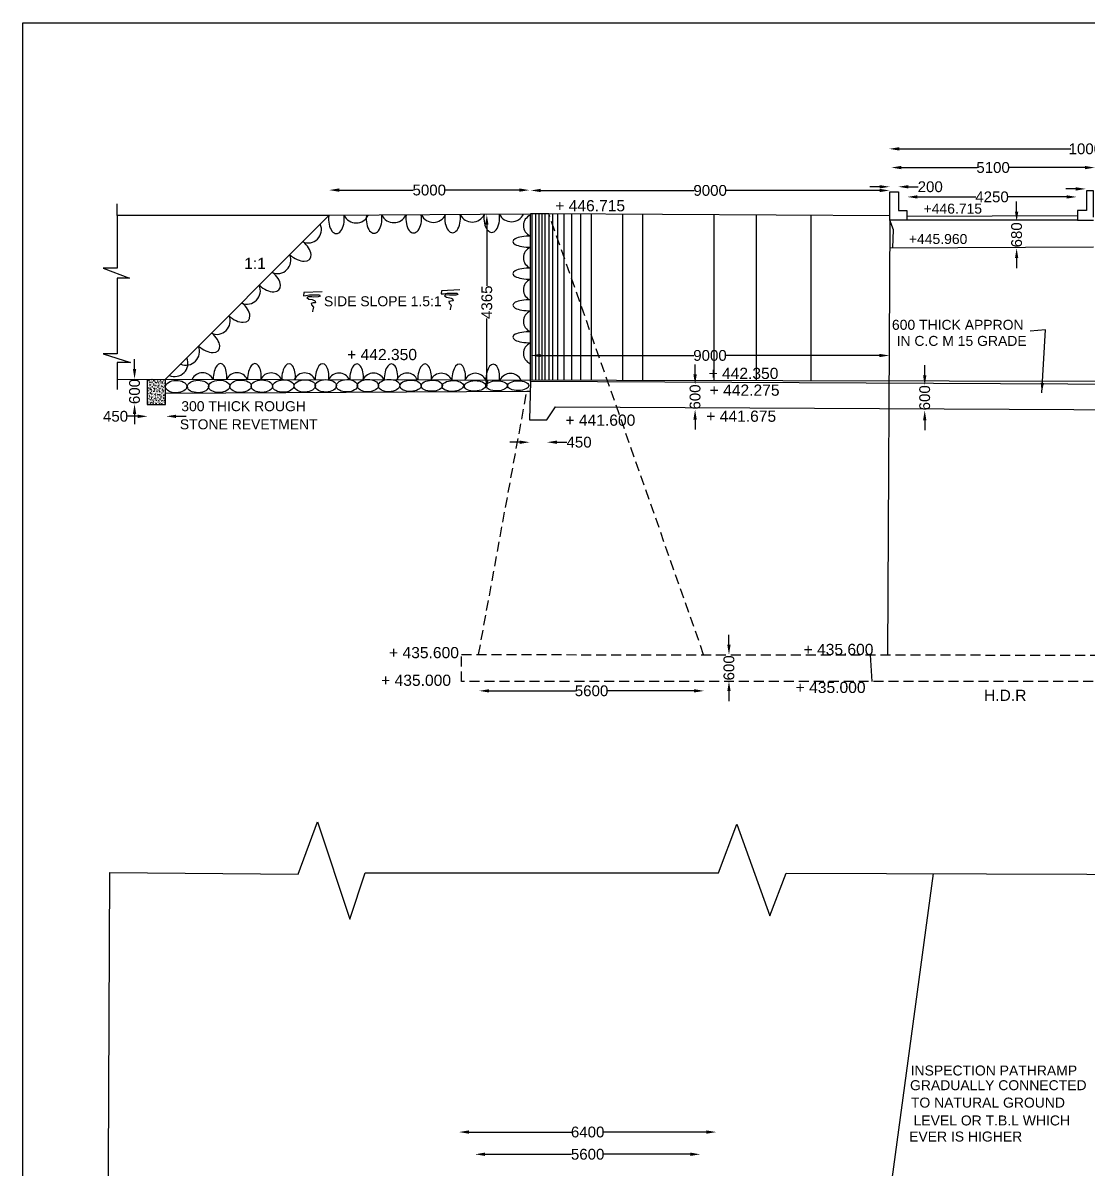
# Model space of a CAD drawing. Header units: millimetres. Extents: x 1761 to 117787, y 1869 to 85529.
# Drawn here: x 1761 to 28456, y 56816 to 85529 of the extents above; entities that cross this region are included whole.
import ezdxf

# ---------------------------------------------------------------- set-up
doc = ezdxf.new("R2010")
doc.units = ezdxf.units.MM
doc.header["$MEASUREMENT"] = 0
doc.linetypes.add('DASHED', pattern=[0.75, 0.5, -0.25])
for name, color, linetype in [('DIM', 7, 'Continuous'), ('DWG', 7, 'Continuous'), ('TXT', 7, 'Continuous')]:
    doc.layers.add(name, color=color, linetype=linetype)
doc.styles.get("Standard").update_dxf_attribs({"font": 'arial.ttf'})
doc.dimstyles.new('Civil', dxfattribs={"dimtxt": 270, "dimasz": 250, "dimexe": 0.1, "dimexo": 0.0625, "dimgap": 0.09, "dimtad": 0, "dimdec": 0, "dimzin": 12, "dimdsep": 46, "dimtxsty": 'Standard', "dimcen": 0.1, "dimse1": 1, "dimse2": 1, "dimadec": 0, "dimazin": 2, "dimtfac": 1, "dimtdec": 0, "dimtofl": 0, "dimtmove": 0, "dimatfit": 3, "dimfxl": 1, "dimfrac": 1, "dimtolj": 1, "dimtzin": 0, "dimarcsym": 0})

# ---------------------------------------------------------------- blocks, each defined once
blk = doc.blocks.new('*D2')
at = {"layer": 'Defpoints', "color": 0, "transparency": 16777216}
for p in [(9437, 81331), (14452, 81341), (14452, 81331)]:
    blk.add_point(p, dxfattribs=at)
at = {"layer": 'DIM', "color": 0, "lineweight": -2, "transparency": 16777216}
for p, q in [((9687, 81341), (11542, 81341)), ((14202, 81341), (12348, 81341))]:
    blk.add_line(p, q, dxfattribs=at)
at = {"layer": 'DIM', "color": 0, "transparency": 16777216}
for points in [[(9687, 81383), (9687, 81300), (9437, 81341)], [(14202, 81383), (14202, 81300), (14452, 81341)]]:
    blk.add_solid(points, dxfattribs=at)
at = {"layer": 'DIM', "color": 0, "transparency": 16777216, "insert": (11945, 81341), "char_height": 270, "attachment_point": 5}
blk.add_mtext('\\A1;5000', dxfattribs=at)
blk = doc.blocks.new('*D3')
at = {"layer": 'Defpoints', "color": 0, "transparency": 16777216}
for p in [(14489, 81320), (23479, 81332), (23479, 81320)]:
    blk.add_point(p, dxfattribs=at)
at = {"layer": 'DIM', "color": 0, "lineweight": -2, "transparency": 16777216}
for p, q in [((14739, 81332), (18581, 81332)), ((23229, 81332), (19387, 81332))]:
    blk.add_line(p, q, dxfattribs=at)
at = {"layer": 'DIM', "color": 0, "transparency": 16777216}
for points in [[(14739, 81374), (14739, 81291), (14489, 81332)], [(23229, 81374), (23229, 81291), (23479, 81332)]]:
    blk.add_solid(points, dxfattribs=at)
at = {"layer": 'DIM', "color": 0, "transparency": 16777216, "insert": (18984, 81332), "char_height": 270, "attachment_point": 5}
blk.add_mtext('\\A1;9000', dxfattribs=at)
blk = doc.blocks.new('*D4')
at = {"layer": 'Defpoints', "color": 0, "transparency": 16777216}
for p in [(23927, 81117), (28170, 81170), (28170, 81117)]:
    blk.add_point(p, dxfattribs=at)
at = {"layer": 'DIM', "color": 0, "lineweight": -2, "transparency": 16777216}
for p, q in [((24177, 81170), (25640, 81170)), ((27920, 81170), (26457, 81170))]:
    blk.add_line(p, q, dxfattribs=at)
at = {"layer": 'DIM', "color": 0, "transparency": 16777216}
for points in [[(24177, 81212), (24177, 81129), (23927, 81170)], [(27920, 81212), (27920, 81129), (28170, 81170)]]:
    blk.add_solid(points, dxfattribs=at)
at = {"layer": 'DIM', "color": 0, "transparency": 16777216, "insert": (26049, 81170), "char_height": 270, "attachment_point": 5}
blk.add_mtext('\\A1;4250', dxfattribs=at)
blk = doc.blocks.new('*D5')
at = {"layer": 'Defpoints', "color": 0, "transparency": 16777216}
for p in [(23485, 81304), (23699, 81424), (23699, 81304)]:
    blk.add_point(p, dxfattribs=at)
at = {"layer": 'DIM', "color": 0, "lineweight": -2, "transparency": 16777216}
for p, q in [((23235, 81424), (22985, 81424)), ((23949, 81424), (24199, 81424))]:
    blk.add_line(p, q, dxfattribs=at)
at = {"layer": 'DIM', "color": 0, "transparency": 16777216}
for points in [[(23235, 81466), (23235, 81383), (23485, 81424)], [(23949, 81466), (23949, 81383), (23699, 81424)]]:
    blk.add_solid(points, dxfattribs=at)
at = {"layer": 'DIM', "color": 0, "transparency": 16777216, "insert": (24500, 81424), "char_height": 270, "attachment_point": 5}
blk.add_mtext('\\A1;200', dxfattribs=at)
blk = doc.blocks.new('*D6')
at = {"layer": 'Defpoints', "color": 0, "transparency": 16777216}
for p in [(28398, 81291), (28625, 81371), (28625, 81291)]:
    blk.add_point(p, dxfattribs=at)
at = {"layer": 'DIM', "color": 0, "lineweight": -2, "transparency": 16777216}
for p, q in [((28148, 81371), (27898, 81371)), ((28875, 81371), (29125, 81371))]:
    blk.add_line(p, q, dxfattribs=at)
at = {"layer": 'DIM', "color": 0, "transparency": 16777216}
for points in [[(28148, 81413), (28148, 81329), (28398, 81371)], [(28875, 81413), (28875, 81329), (28625, 81371)]]:
    blk.add_solid(points, dxfattribs=at)
at = {"layer": 'DIM', "color": 0, "transparency": 16777216, "insert": (29426, 81371), "char_height": 270, "attachment_point": 5}
blk.add_mtext('\\A1;200', dxfattribs=at)
blk = doc.blocks.new('*D7')
at = {"layer": 'Defpoints', "color": 0, "transparency": 16777216}
for p in [(23525, 81852), (28625, 81906), (28625, 81852)]:
    blk.add_point(p, dxfattribs=at)
at = {"layer": 'DIM', "color": 0, "lineweight": -2, "transparency": 16777216}
for p, q in [((23775, 81906), (25673, 81906)), ((28375, 81906), (26478, 81906))]:
    blk.add_line(p, q, dxfattribs=at)
at = {"layer": 'DIM', "color": 0, "transparency": 16777216}
for points in [[(23775, 81947), (23775, 81864), (23525, 81906)], [(28375, 81947), (28375, 81864), (28625, 81906)]]:
    blk.add_solid(points, dxfattribs=at)
at = {"layer": 'DIM', "color": 0, "transparency": 16777216, "insert": (26075, 81906), "char_height": 270, "attachment_point": 5}
blk.add_mtext('\\A1;5100', dxfattribs=at)
blk = doc.blocks.new('*D8')
at = {"layer": 'Defpoints', "color": 0, "transparency": 16777216}
for p in [(23472, 82415), (33511, 82415), (33511, 82374)]:
    blk.add_point(p, dxfattribs=at)
at = {"layer": 'DIM', "color": 0, "lineweight": -2, "transparency": 16777216}
for p, q in [((23722, 82374), (28022, 82374)), ((33261, 82374), (28961, 82374))]:
    blk.add_line(p, q, dxfattribs=at)
at = {"layer": 'DIM', "color": 0, "transparency": 16777216}
for points in [[(23722, 82416), (23722, 82333), (23472, 82374)], [(33261, 82416), (33261, 82333), (33511, 82374)]]:
    blk.add_solid(points, dxfattribs=at)
at = {"layer": 'DIM', "color": 0, "transparency": 16777216, "insert": (28492, 82374), "char_height": 270, "attachment_point": 5}
blk.add_mtext('\\A1;10001', dxfattribs=at)
blk = doc.blocks.new('*D9')
at = {"layer": 'Defpoints', "color": 0, "transparency": 16777216}
for p in [(26665, 80553), (26757, 80553), (26757, 79888)]:
    blk.add_point(p, dxfattribs=at)
at = {"layer": 'DIM', "color": 0, "lineweight": -2, "transparency": 16777216}
for p, q in [((26665, 80803), (26665, 81053)), ((26665, 79638), (26665, 79388))]:
    blk.add_line(p, q, dxfattribs=at)
at = {"layer": 'DIM', "color": 0, "transparency": 16777216}
for points in [[(26624, 80803), (26707, 80803), (26665, 80553)], [(26624, 79638), (26707, 79638), (26665, 79888)]]:
    blk.add_solid(points, dxfattribs=at)
at = {"layer": 'DIM', "color": 0, "transparency": 16777216, "insert": (26665, 80220), "char_height": 270, "attachment_point": 5, "rotation": 90}
blk.add_mtext('\\A1;680', dxfattribs=at)
blk = doc.blocks.new('*D54')
at = {"layer": 'Defpoints', "color": 0, "transparency": 16777216}
for p in [(14483, 77178), (23478, 77198), (23478, 77178)]:
    blk.add_point(p, dxfattribs=at)
at = {"layer": 'DIM', "color": 0, "lineweight": -2, "transparency": 16777216}
for p, q in [((14733, 77198), (18578, 77198)), ((23228, 77198), (19383, 77198))]:
    blk.add_line(p, q, dxfattribs=at)
at = {"layer": 'DIM', "color": 0, "transparency": 16777216}
for points in [[(14733, 77239), (14733, 77156), (14483, 77198)], [(23228, 77239), (23228, 77156), (23478, 77198)]]:
    blk.add_solid(points, dxfattribs=at)
at = {"layer": 'DIM', "color": 0, "transparency": 16777216, "insert": (18980, 77198), "char_height": 270, "attachment_point": 5}
blk.add_mtext('\\A1;9000', dxfattribs=at)
blk = doc.blocks.new('*D55')
at = {"layer": 'Defpoints', "color": 0, "transparency": 16777216}
for p in [(18607, 76472), (18705, 76472), (18705, 75844)]:
    blk.add_point(p, dxfattribs=at)
at = {"layer": 'DIM', "color": 0, "lineweight": -2, "transparency": 16777216}
for p, q in [((18607, 76722), (18607, 76972)), ((18607, 75594), (18607, 75344))]:
    blk.add_line(p, q, dxfattribs=at)
at = {"layer": 'DIM', "color": 0, "transparency": 16777216}
for points in [[(18565, 76722), (18649, 76722), (18607, 76472)], [(18565, 75594), (18649, 75594), (18607, 75844)]]:
    blk.add_solid(points, dxfattribs=at)
at = {"layer": 'DIM', "color": 0, "transparency": 16777216, "insert": (18607, 76158), "char_height": 270, "attachment_point": 5, "rotation": 90}
blk.add_mtext('\\A1;600', dxfattribs=at)
blk = doc.blocks.new('*D56')
at = {"layer": 'Defpoints', "color": 0, "transparency": 16777216}
for p in [(24362, 76452), (24440, 76452), (24440, 75824)]:
    blk.add_point(p, dxfattribs=at)
at = {"layer": 'DIM', "color": 0, "lineweight": -2, "transparency": 16777216}
for p, q in [((24362, 76702), (24362, 76952)), ((24362, 75574), (24362, 75324))]:
    blk.add_line(p, q, dxfattribs=at)
at = {"layer": 'DIM', "color": 0, "transparency": 16777216}
for points in [[(24320, 76702), (24403, 76702), (24362, 76452)], [(24320, 75574), (24403, 75574), (24362, 75824)]]:
    blk.add_solid(points, dxfattribs=at)
at = {"layer": 'DIM', "color": 0, "transparency": 16777216, "insert": (24362, 76138), "char_height": 270, "attachment_point": 5, "rotation": 90}
blk.add_mtext('\\A1;600', dxfattribs=at)
blk = doc.blocks.new('*D57')
at = {"layer": 'Defpoints', "color": 0, "transparency": 16777216}
for p in [(14463, 75358), (14895, 75358), (14895, 75025)]:
    blk.add_point(p, dxfattribs=at)
at = {"layer": 'DIM', "color": 0, "lineweight": -2, "transparency": 16777216}
for p, q in [((14213, 75025), (13963, 75025)), ((15145, 75025), (15395, 75025))]:
    blk.add_line(p, q, dxfattribs=at)
at = {"layer": 'DIM', "color": 0, "transparency": 16777216}
for points in [[(14213, 75067), (14213, 74983), (14463, 75025)], [(15145, 75067), (15145, 74983), (14895, 75025)]]:
    blk.add_solid(points, dxfattribs=at)
at = {"layer": 'DIM', "color": 0, "transparency": 16777216, "insert": (15699, 75025), "char_height": 270, "attachment_point": 5}
blk.add_mtext('\\A1;450', dxfattribs=at)
blk = doc.blocks.new('*D58')
at = {"layer": 'Defpoints', "color": 0, "transparency": 16777216}
for p in [(13388, 80724), (13568, 80724), (13568, 76340)]:
    blk.add_point(p, dxfattribs=at)
at = {"layer": 'DIM', "color": 0, "lineweight": -2, "transparency": 16777216}
for p, q in [((13388, 80474), (13388, 78942)), ((13388, 76590), (13388, 78122))]:
    blk.add_line(p, q, dxfattribs=at)
at = {"layer": 'DIM', "color": 0, "transparency": 16777216}
for points in [[(13346, 80474), (13430, 80474), (13388, 80724)], [(13346, 76590), (13430, 76590), (13388, 76340)]]:
    blk.add_solid(points, dxfattribs=at)
at = {"layer": 'DIM', "color": 0, "transparency": 16777216, "insert": (13388, 78532), "char_height": 270, "attachment_point": 5, "rotation": 90}
blk.add_mtext('\\A1;4365', dxfattribs=at)
blk = doc.blocks.new('*D59')
at = {"layer": 'Defpoints', "color": 0, "transparency": 16777216}
for p in [(4886, 75772), (4886, 75674), (5351, 75772)]:
    blk.add_point(p, dxfattribs=at)
at = {"layer": 'DIM', "color": 0, "lineweight": -2, "transparency": 16777216}
for p, q in [((4636, 75674), (4386, 75674)), ((5601, 75674), (5851, 75674))]:
    blk.add_line(p, q, dxfattribs=at)
at = {"layer": 'DIM', "color": 0, "transparency": 16777216}
for points in [[(4636, 75715), (4636, 75632), (4886, 75674)], [(5601, 75715), (5601, 75632), (5351, 75674)]]:
    blk.add_solid(points, dxfattribs=at)
at = {"layer": 'DIM', "color": 0, "transparency": 16777216, "insert": (4083, 75674), "char_height": 270, "attachment_point": 5}
blk.add_mtext('\\A1;450', dxfattribs=at)
blk = doc.blocks.new('*D60')
at = {"layer": 'Defpoints', "color": 0, "transparency": 16777216}
for p in [(4546, 76609), (4559, 76609), (4546, 75981)]:
    blk.add_point(p, dxfattribs=at)
at = {"layer": 'DIM', "color": 0, "lineweight": -2, "transparency": 16777216}
for p, q in [((4559, 76859), (4559, 77109)), ((4559, 75731), (4559, 75481))]:
    blk.add_line(p, q, dxfattribs=at)
at = {"layer": 'DIM', "color": 0, "transparency": 16777216}
for points in [[(4518, 76859), (4601, 76859), (4559, 76609)], [(4518, 75731), (4601, 75731), (4559, 75981)]]:
    blk.add_solid(points, dxfattribs=at)
at = {"layer": 'DIM', "color": 0, "transparency": 16777216, "insert": (4559, 76295), "char_height": 270, "attachment_point": 5, "rotation": 90}
blk.add_mtext('\\A1;600', dxfattribs=at)
blk = doc.blocks.new('*D61')
at = {"layer": 'Defpoints', "color": 0, "transparency": 16777216}
for p in [(13193, 68832), (18831, 68832), (18831, 68796)]:
    blk.add_point(p, dxfattribs=at)
at = {"layer": 'DIM', "color": 0, "lineweight": -2, "transparency": 16777216}
for p, q in [((13443, 68796), (15609, 68796)), ((18581, 68796), (16415, 68796))]:
    blk.add_line(p, q, dxfattribs=at)
at = {"layer": 'DIM', "color": 0, "transparency": 16777216}
for points in [[(13443, 68838), (13443, 68755), (13193, 68796)], [(18581, 68838), (18581, 68755), (18831, 68796)]]:
    blk.add_solid(points, dxfattribs=at)
at = {"layer": 'DIM', "color": 0, "transparency": 16777216, "insert": (16012, 68796), "char_height": 270, "attachment_point": 5}
blk.add_mtext('\\A1;5600', dxfattribs=at)
blk = doc.blocks.new('*D62')
at = {"layer": 'Defpoints', "color": 0, "transparency": 16777216}
for p in [(19315, 69702), (19456, 69702), (19315, 69042)]:
    blk.add_point(p, dxfattribs=at)
at = {"layer": 'DIM', "color": 0, "lineweight": -2, "transparency": 16777216}
for p, q in [((19456, 69952), (19456, 70202)), ((19456, 68792), (19456, 68542))]:
    blk.add_line(p, q, dxfattribs=at)
at = {"layer": 'DIM', "color": 0, "transparency": 16777216}
for points in [[(19414, 69952), (19497, 69952), (19456, 69702)], [(19414, 68792), (19497, 68792), (19456, 69042)]]:
    blk.add_solid(points, dxfattribs=at)
at = {"layer": 'DIM', "color": 0, "transparency": 16777216, "insert": (19456, 69372), "char_height": 270, "attachment_point": 5, "rotation": 90}
blk.add_mtext('\\A1;600', dxfattribs=at)
blk = doc.blocks.new('*D117')
at = {"layer": 'Defpoints', "color": 0, "transparency": 16777216}
for p in [(12691, 57731), (19138, 57743), (19138, 57731)]:
    blk.add_point(p, dxfattribs=at)
at = {"layer": 'DIM', "color": 0, "lineweight": -2, "transparency": 16777216}
for p, q in [((12941, 57743), (15511, 57743)), ((18888, 57743), (16318, 57743))]:
    blk.add_line(p, q, dxfattribs=at)
at = {"layer": 'DIM', "color": 0, "transparency": 16777216}
for points in [[(12941, 57785), (12941, 57702), (12691, 57743)], [(18888, 57785), (18888, 57702), (19138, 57743)]]:
    blk.add_solid(points, dxfattribs=at)
at = {"layer": 'DIM', "color": 0, "transparency": 16777216, "insert": (15914, 57743), "char_height": 270, "attachment_point": 5}
blk.add_mtext('\\A1;6400', dxfattribs=at)
blk = doc.blocks.new('*D118')
at = {"layer": 'Defpoints', "color": 0, "transparency": 16777216}
for p in [(13091, 57271), (18738, 57271), (18738, 57186)]:
    blk.add_point(p, dxfattribs=at)
at = {"layer": 'DIM', "color": 0, "lineweight": -2, "transparency": 16777216}
for p, q in [((13341, 57186), (15512, 57186)), ((18488, 57186), (16317, 57186))]:
    blk.add_line(p, q, dxfattribs=at)
at = {"layer": 'DIM', "color": 0, "transparency": 16777216}
for points in [[(13341, 57228), (13341, 57145), (13091, 57186)], [(18488, 57228), (18488, 57145), (18738, 57186)]]:
    blk.add_solid(points, dxfattribs=at)
at = {"layer": 'DIM', "color": 0, "transparency": 16777216, "insert": (15914, 57186), "char_height": 270, "attachment_point": 5}
blk.add_mtext('\\A1;5600', dxfattribs=at)

msp = doc.modelspace()

# ---------------------------------------------------------------- hatches: boundary and pattern name
at = {"layer": 'DWG'}
h = msp.add_hatch(dxfattribs=at)
h.set_pattern_fill('AR-CONC', color=256, scale=10)
h.set_pattern_definition([(50, (0, 0), (71.72602, -6.275213), [7.5, -82.5]), (355, (0, 0), (-13.87513, 75.21921), [6, -66]), (100.45144, (5.98, -0.52), (57.850885, 68.944), [6.37402, -70.11421]), (46.1842, (0, 20), (106.72413, -16.55193), [11.25, -123.75]), (96.63564, (8.89, 18.62), (93.4662, 97.41186), [9.56103, -105.17138]), (351.18416, (0, 20), (93.4662, 97.41186), [9, -99]), (21, (10, 15), (59.690705, -40.26189), [7.5, -82.5]), (326, (10, 15), (24.33153, 72.515005), [6, -66]), (71.45144, (14.974, 11.645), (84.02224, 32.253115), [6.37402, -70.11421]), (37.5, (0, 0), (1.2159855, 33.289385), [0, -65.2, 0, -67, 0, -66.25]), (7.5, (0, 0), (26.306954, 39.441171), [0, -38.2, 0, -63.7, 0, -25.25]), (327.5, (-22.3, 0), (53.382244, -2.255487), [0, -25, 0, -78, 0, -103.5]), (317.5, (-32.3, 0), (58.318617, 10.010498), [0, -32.5, 0, -51.8, 0, -73.5])])
h.paths.add_polyline_path([(5335.3, 76602.6), (4878.7, 76603.6), (4878.7, 75967), (5335.3, 75967)])

# ---------------------------------------------------------------- linework, layer by layer
msp.add_lwpolyline([(117771.1, 1869.6), (1761.4, 1869.6), (1761.4, 85529.2), (117771.1, 85529.2)], close=True)
for points in [[(28187.2, 80584.6), (23490.1, 80584.6), (23490.1, 81299.8), (23705.3, 81299.8), (23705.3, 80829.2), (23915.3, 80829.2), (23915.3, 80584.6)], [(28594.9, 80660.2), (28594.9, 81321.7), (28414.2, 81321.7), (28414.2, 80828.4), (28187.2, 80828.4), (28187.2, 80584.6), (28594.5, 80590.2)], [(14482, 76547.1), (14458.2, 75587.7), (14890.8, 75587.7), (15104.8, 75915.4), (32971.9, 75823.1), (32997.8, 76450.6), (14482, 76547.1), (14482, 80739.5), (9431.1, 80701.5), (4126.3, 80701.5), (4126.3, 81000.4)], [(4126.3, 80701.5), (4126.3, 79385.6), (3774.4, 79385.6), (4430.6, 79138.6), (4121.5, 79138.6), (4121.5, 77241.6), (3770, 77241.6), (4454.7, 77023.2), (4121.8, 77023.2), (4121.8, 76344)], [(5335.3, 76602.6), (9431.1, 80701.5)], [(23490.1, 80698.1), (14944.5, 80742.5), (14482, 80742.5)], [(14524.7, 76583), (14524.7, 80742.5)], [(14617.5, 76582.8), (14617.5, 80742.5)], [(14702.6, 76582.6), (14702.6, 80742.5)], [(14776, 76582.4), (14776, 80742.5)], [(14853.3, 76582.3), (14853.3, 80742.5)], [(14950, 76582.1), (14950, 80742.5)], [(15041.6, 76581.9), (15041.6, 80742)], [(15165.3, 76581.6), (15165.3, 80741.4)], [(15327.6, 76581.3), (15327.6, 80740.6)], [(15517, 76580.9), (15517, 80739.6)], [(15741.2, 76580.4), (15741.2, 80738.4)], [(16011.8, 76579.8), (16011.8, 80737)], [(16792.6, 76578.1), (16792.6, 80732.9)], [(17295.1, 76577.1), (17295.1, 80730.3)], [(19083.9, 76573.2), (19083.9, 80721)], [(20143.1, 76571), (20143.1, 80715.5)], [(21514.5, 76568), (21514.5, 80708.4)], [(28187.2, 80697.4), (23915.3, 80681.1)], [(23490.1, 80584.6), (23426.1, 69696.6)], [(23561.2, 79894.7), (23582.9, 80344.7), (23490.1, 80584.6)], [(23486, 79894.3), (28591, 79921.6)], [(9258.3, 78795.7), (8800.4, 78773.1), (8795.9, 78696.1), (8854.8, 78700.6), (8941, 78714.2), (9004.4, 78714.2), (9122.3, 78714.2), (9176.7, 78714.2), (9190.3, 78714.2), (9208.5, 78682.5), (9158.6, 78664.4), (9054.3, 78659.9), (9004.4, 78664.4), (8909.2, 78668.9), (8873, 78650.8), (8922.8, 78610.1), (9009, 78596.5), (9040.7, 78587.4), (9077, 78573.8), (9095.1, 78519.5), (9031.7, 78515), (8986.3, 78501.4), (8995.4, 78465.2), (9040.7, 78410.8), (9022.6, 78311.2), (9018.1, 78293.1)], [(12708.5, 78841), (12250.6, 78818.4), (12246, 78741.4), (12305, 78745.9), (12391.1, 78759.5), (12454.6, 78759.5), (12572.5, 78759.5), (12626.9, 78759.5), (12640.5, 78759.5), (12658.6, 78727.8), (12608.7, 78709.7), (12504.5, 78705.2), (12454.6, 78709.7), (12359.4, 78714.2), (12323.1, 78696.1), (12373, 78655.3), (12459.1, 78641.8), (12490.9, 78632.7), (12527.1, 78619.1), (12545.3, 78564.8), (12481.8, 78560.3), (12436.5, 78546.7), (12445.5, 78510.4), (12490.9, 78456.1), (12472.7, 78356.5), (12468.2, 78338.4)], [(4121.8, 76605.2), (24973.7, 76560.6), (37185.9, 76535), (45901.6, 76430.9), (53242.7, 76430.9), (65043.4, 76332.5), (69982.7, 76332.5), (71062.9, 74561.6), (82272.4, 74484.8), (84585.5, 74484.8), (84515.9, 69361)], [(4878.7, 76603.6), (4878.7, 75967), (5335.3, 75967), (5335.3, 76602.6)], [(5335.3, 76257), (14389, 76301.4), (14475.8, 76300)], [(22992.1, 69696.9), (23034.4, 69030.3)], [(3514.5, 7687.5), (3899.8, 55081.9), (3941.6, 64247.2), (8658.7, 64205.9), (9141.4, 65514.6), (9955.2, 63076.3), (10341.4, 64233.5), (19194.4, 64233.5), (19649.6, 65459.1), (20477.2, 63158.6), (20890.9, 64233.1), (43486.8, 64149.9), (43928.2, 65417.3), (44700.6, 63061.6), (45100.5, 64149.9), (53472.7, 64149.9), (53896.2, 65404.3), (54723.8, 62965.9), (55109.9, 64068), (61344.2, 64068), (61840.8, 65307.8), (62654.5, 62938.4), (63026.9, 64040.4), (83392.7, 63914.1)], [(12285.3, 11164.8), (18731.5, 11164.8), (18731.5, 15287.4), (23024.9, 17461), (23101.7, 30783.4), (23227.9, 42029), (23312.3, 54835.5), (24581.3, 64219.5)]]:
    msp.add_lwpolyline(points, dxfattribs=at)
at = {"layer": 'DWG', "linetype": 'DASHED', "ltscale": 500}
for points in [[(18821.3, 69700.3), (14944.5, 80742.5)], [(13180.8, 69704.8), (14389, 76301.4)], [(29331.7, 69030.3), (12755.7, 69030.3), (12755.7, 69705.2), (29331.7, 69691.8)]]:
    msp.add_lwpolyline(points, dxfattribs=at)
at = {"layer": 'DWG'}
for centre, radius, start, end in [((10111.7, 80856.7), 337.8, 206.81814, 334.04471), ((11056.7, 80863.8), 337.8, 206.81814, 334.04471), ((12048.9, 80871.3), 337.8, 206.81814, 334.04471), ((13023, 80878.7), 337.8, 206.81814, 334.04471), ((14005, 80886.1), 337.8, 206.81814, 334.04471), ((14579.1, 80452.8), 276.2, 110.58811, 249.41189), ((8905.3, 80352.7), 336.6, 246.88922, 23.15352), ((14579.1, 79645.8), 276.2, 110.58811, 249.41189), ((8139.3, 79586.1), 336.6, 246.88922, 23.15352), ((14579.1, 78844.2), 276.2, 110.58811, 249.41189), ((7375.5, 78821.7), 336.6, 246.88922, 23.15352), ((6617.4, 78063.1), 336.6, 246.88922, 23.15352), ((14579.1, 78052.5), 276.2, 110.58811, 249.41189), ((5848.6, 77293.7), 336.6, 246.88922, 23.15352), ((14579.1, 77251), 276.2, 110.58811, 249.41189), ((5561.4, 77006.2), 336.6, 246.88922, 23.15352), ((6262.2, 76478.3), 287.4, 25.08125, 154.67383), ((7125.4, 76476.4), 287.4, 25.08125, 154.67383), ((7981, 76474.6), 287.4, 25.08125, 154.67383), ((8820.6, 76472.8), 287.4, 25.08125, 154.67383), ((9683.9, 76471), 287.4, 25.08125, 154.67383), ((10547.1, 76469.1), 287.4, 25.08125, 154.67383), ((11389, 76467.3), 287.4, 25.08125, 154.67383), ((12244.6, 76465.5), 287.4, 25.08125, 154.67383), ((13097.6, 76463.7), 287.4, 25.08125, 154.67383), ((13980.4, 76461.8), 287.4, 25.08125, 154.67383)]:
    msp.add_arc(centre, radius, start, end, dxfattribs=at)
for centre, major_axis, ratio, start_param, end_param in [((9617.8, 80616.1), (-1.6, -363.6), 0.5403315, 4.4779004, 8.1014165), ((10562.8, 80623.2), (-1.6, -363.6), 0.5403315, 4.4779004, 8.1014165), ((11555, 80630.7), (-1.6, -363.6), 0.5403315, 4.4779004, 8.1014165), ((12529, 80638), (-1.6, -363.6), 0.5403315, 4.4779004, 8.1014165), ((13511.1, 80645.4), (-1.6, -363.6), 0.5403315, 4.4779004, 8.1014165), ((14447.3, 80048.2), (-406, 4.8), 0.3381967, 4.6309199, 7.9435266), ((8628.1, 79876.9), (322.2, -260.6), 0.5591557, 4.6177333, 7.8310703), ((7862, 79110.3), (322.2, -260.6), 0.5591557, 4.6177333, 7.8310703), ((14447.3, 79246.6), (-406, 4.8), 0.3381967, 4.6309199, 7.9435266), ((7098.3, 78346), (322.2, -260.6), 0.5591557, 4.6177333, 7.8310703), ((14447.3, 78454.9), (-406, 4.8), 0.3381967, 4.6309199, 7.9435266), ((6340.1, 77587.3), (322.2, -260.6), 0.5591557, 4.6177333, 7.8310703), ((14447.3, 77653.4), (-406, 4.8), 0.3381967, 4.6309199, 7.9435266), ((6700.5, 76629.8), (16.7, 366.1), 0.4670546, 4.6505071, 7.9563973), ((7563.7, 76627.9), (16.7, 366.1), 0.4670546, 4.6505071, 7.9563973), ((8419.3, 76626.1), (16.7, 366.1), 0.4670546, 4.6505071, 7.9563973), ((9258.9, 76624.3), (16.7, 366.1), 0.4670546, 4.6505071, 7.9563973), ((10122.1, 76622.4), (16.7, 366.1), 0.4670546, 4.6505071, 7.9563973), ((10985.4, 76620.6), (16.7, 366.1), 0.4670546, 4.6505071, 7.9563973), ((11827.3, 76618.8), (16.7, 366.1), 0.4670546, 4.6505071, 7.9563973), ((12682.9, 76617), (16.7, 366.1), 0.4670546, 4.6505071, 7.9563973), ((13535.9, 76615.1), (16.7, 366.1), 0.4670546, 4.6505071, 7.9563973)]:
    msp.add_ellipse(centre, major_axis=major_axis, ratio=ratio, start_param=start_param, end_param=end_param, dxfattribs=at)
for centre, ratio in [((5601.8, 76418.7), 0.5823032), ((6150.8, 76421.4), 0.5823032), ((6680.6, 76424), 0.5823032), ((7216.8, 76426.6), 0.5823032), ((7749.1, 76429.2), 0.5823032), ((8288.4, 76431.9), 0.5823032), ((8824.7, 76434.5), 0.5823032), ((9351.3, 76437.1), 0.5823032), ((9881.2, 76439.7), 0.5823032), ((10407, 76442.3), 0.5823032), ((10936.8, 76444.9), 0.5823032), ((11476.2, 76438), 0.5324038), ((12009.2, 76440.6), 0.5188149), ((12532.6, 76433.6), 0.5096493), ((13090.7, 76436.3), 0.4940511), ((13636.5, 76439), 0.4773101), ((14172.8, 76441.6), 0.4613108)]:
    msp.add_ellipse(centre, major_axis=(-266.6, -6.4), ratio=ratio, dxfattribs=at)

# ---------------------------------------------------------------- texts
at = {"layer": 'TXT'}
for s, height, p in [('+ 446.715', 280, (15101.6, 80810)), ('+446.715', 250, (24332.3, 80752.1)), ('+445.960', 250, (23963.8, 79991.2)), ('1:1', 280, (7307, 79364.9)), ('SIDE SLOPE 1.5:1', 250, (9305.6, 78431.5)), ('600 THICK APPRON', 250, (23540.1, 77841.6)), ('IN C.C M 15 GRADE', 250, (23656.7, 77438.4)), ('+ 442.350', 280, (9886.7, 77082.1)), ('+ 442.350', 280, (18944.3, 76609.8)), ('+ 442.275', 280, (18972.7, 76189.8)), ('300 THICK ROUGH', 250, (5730, 75802.7)), ('+ 441.675', 280, (18887.5, 75537.1)), ('STONE REVETMENT', 250, (5694.2, 75349)), ('+ 441.600', 280, (15358.5, 75438.1)), ('+ 435.600', 280, (10937.5, 69614.8)), ('+ 435.600', 280, (21326, 69694)), ('+ 435.000', 280, (10739.2, 68921.5)), ('+ 435.000', 280, (21127.7, 68743.3)), ('H.D.R', 280, (25846.2, 68545.2)), ('INSPECTION PATHRAMP', 250, (24008.8, 59160.4)), ('GRADUALLY CONNECTED', 250, (23993, 58792.5)), ('TO NATURAL GROUND', 250, (24015.3, 58356.4)), ('LEVEL OR T.B.L WHICH', 250, (24082.5, 57909.1)), ('EVER IS HIGHER', 250, (23970.6, 57506.5))]:
    msp.add_text(s, height=height, dxfattribs=at).set_placement(p)

# ---------------------------------------------------------------- dimensions: what is measured, and where the dimension line sits
at = {"layer": 'DIM'}
for p1, p2, distance, text, picture, middle in [((23471.8, 82414.5), (33511.4, 82414.5), -40.1, '10001', '*D8', (28491.6, 82374.4)), ((23485.2, 81304), (23699.3, 81304), 120.4, '200', '*D5', (24499.6, 81424.3)), ((28397.9, 81290.6), (28625.5, 81290.6), 80.2, '200', '*D6', (29425.7, 81370.8)), ((9437.5, 81331.2), (14452.2, 81331.2), 10, '5000', '*D2', (11944.8, 81341.2)), ((14488.5, 81320.4), (23479.1, 81320.4), 12, '9000', '*D3', (18983.8, 81332.4)), ((23926.9, 81116.7), (28170.3, 81116.7), 53.5, '4250', '*D4', (26048.6, 81170.2)), ((26756.6, 79887.7), (26756.6, 80553), 91.4, '680', '*D9', (26665.2, 80220.3)), ((13568, 76340.1), (13568, 80724.3), 180.1, '4365', '*D58', (13387.9, 78532.2)), ((14482.9, 77177.9), (23477.7, 77177.9), 19.6, '9000', '*D54', (18980.3, 77197.5)), ((4546.1, 75981), (4546.1, 76608.6), -13.1, '600', '*D60', (4559.2, 76294.8)), ((18705.4, 75843.7), (18705.4, 76471.5), 98.2, '600', '*D55', (18607.2, 76157.6)), ((24440.1, 75824), (24440.1, 76451.9), 78.6, '600', '*D56', (24361.5, 76138)), ((5350.9, 75771.9), (4886.4, 75771.9), 98, '450', '*D59', (4083, 75673.8)), ((14463.2, 75358.4), (14895.3, 75358.4), -333.6, '450', '*D57', (15698.6, 75024.9)), ((19315.5, 69041.6), (19315.5, 69702.4), -140.3, '600', '*D62', (19455.8, 69372)), ((13193, 68832.4), (18831.2, 68832.4), -36.2, '5600', '*D61', (16012.1, 68796.3)), ((12690.9, 57731.3), (19138, 57731.3), 12.1, '6400', '*D117', (15914.5, 57743.4)), ((13090.8, 57271.2), (18738.1, 57271.2), -84.8, '5600', '*D118', (15914.5, 57186.5))]:
    dim = msp.add_aligned_dim(p1=p1, p2=p2, distance=distance, text=text, dimstyle='Civil', dxfattribs=at)
    dim.commit()
    dim.dimension.update_dxf_attribs({"geometry": picture, "text_midpoint": middle})
dim = msp.add_aligned_dim(p1=(23525.3, 81852.3), p2=(28625.5, 81852.3), distance=53.5, dimstyle='Civil', dxfattribs=at)
dim.commit()
dim.dimension.update_dxf_attribs({"geometry": '*D7', "text_midpoint": (26075.4, 81905.8)})

# ---------------------------------------------------------------- leaders
at = {"layer": 'TXT'}
msp.add_leader([(27293.8, 76263.6), (27385.8, 77843.2), (27001, 77809.7)], dimstyle='Civil', override={"dimgap": 0.09, "dimtad": 0}, dxfattribs=at)

doc.saveas('drawing.dxf')
